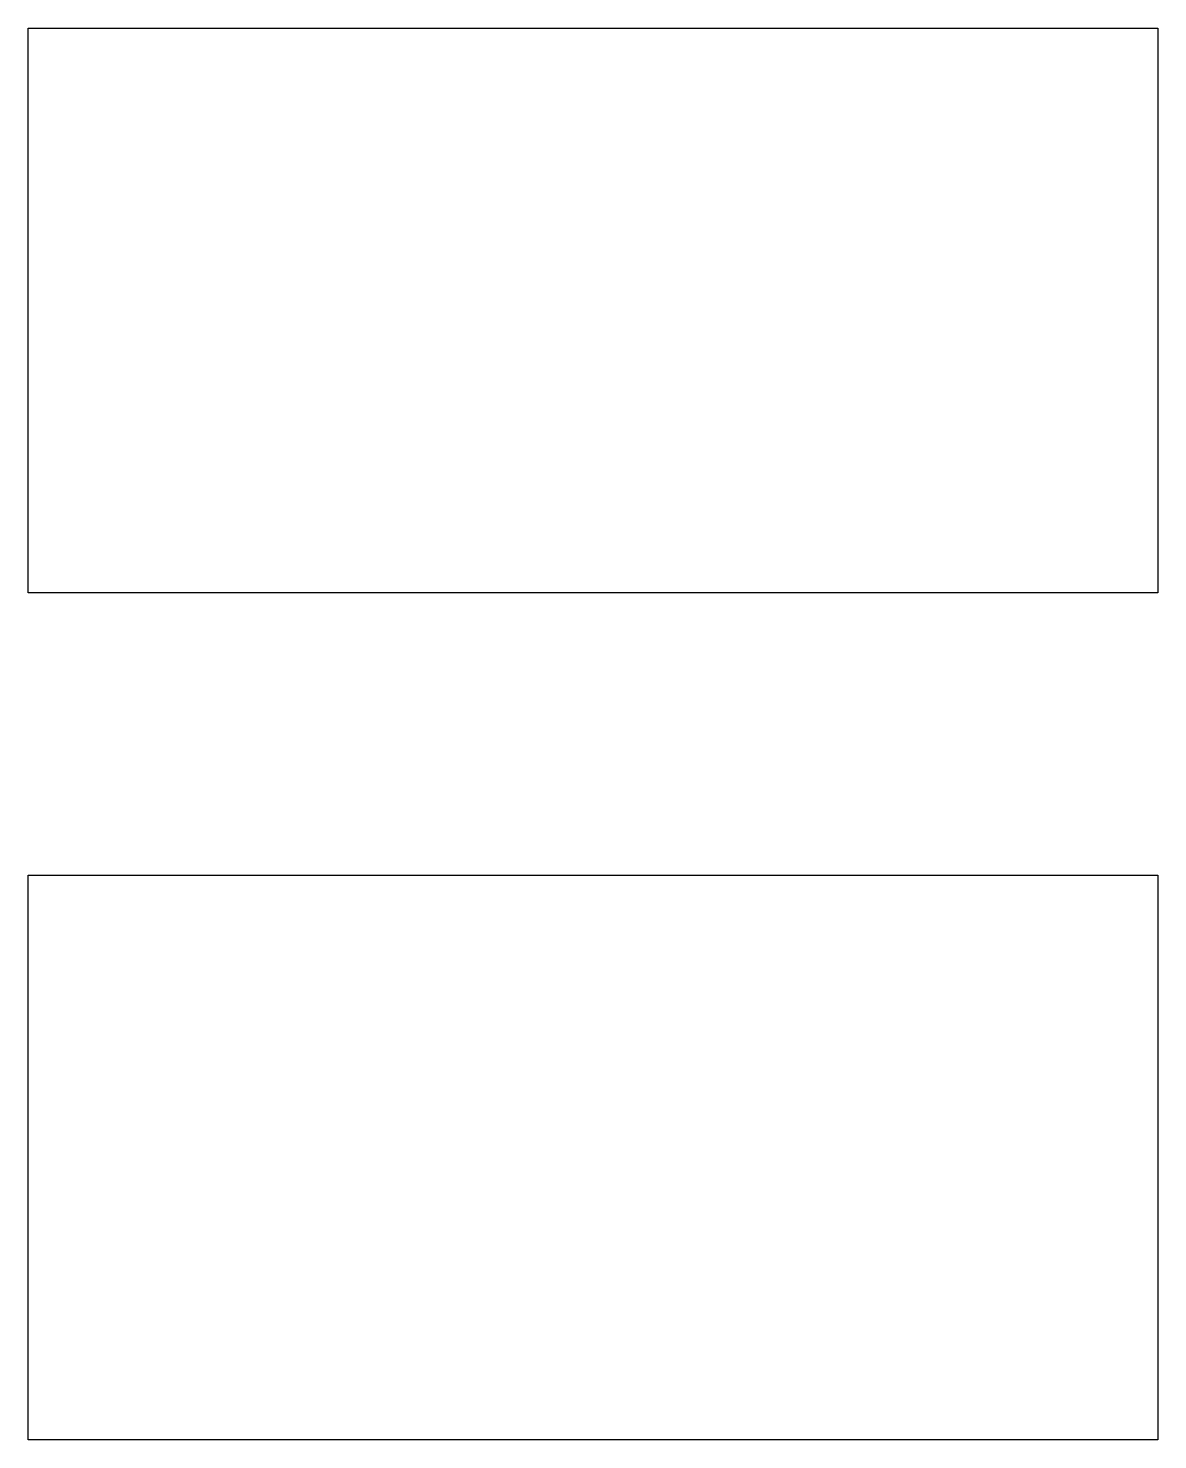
# Model space of a CAD drawing. Units: millimetres at full size, sheet at 1:100. Extents: x -15551 to -3306, y -12674 to 2633.
import ezdxf

# ---------------------------------------------------------------- set-up
doc = ezdxf.new("R2010")
doc.units = ezdxf.units.MM
doc.header["$LTSCALE"] = 100
doc.layers.add('0-0', color=7, linetype='Continuous')

msp = doc.modelspace()

# ---------------------------------------------------------------- linework, layer by layer
at = {"layer": '0-0'}
for points in [[(-15551, 2632.7), (-3306.1, 2632.7), (-3306.1, -3489.8), (-15551, -3489.8)], [(-15551, -6551), (-3306.1, -6551), (-3306.1, -12673.5), (-15551, -12673.5)]]:
    msp.add_lwpolyline(points, close=True, dxfattribs=at)

doc.saveas('drawing.dxf')
